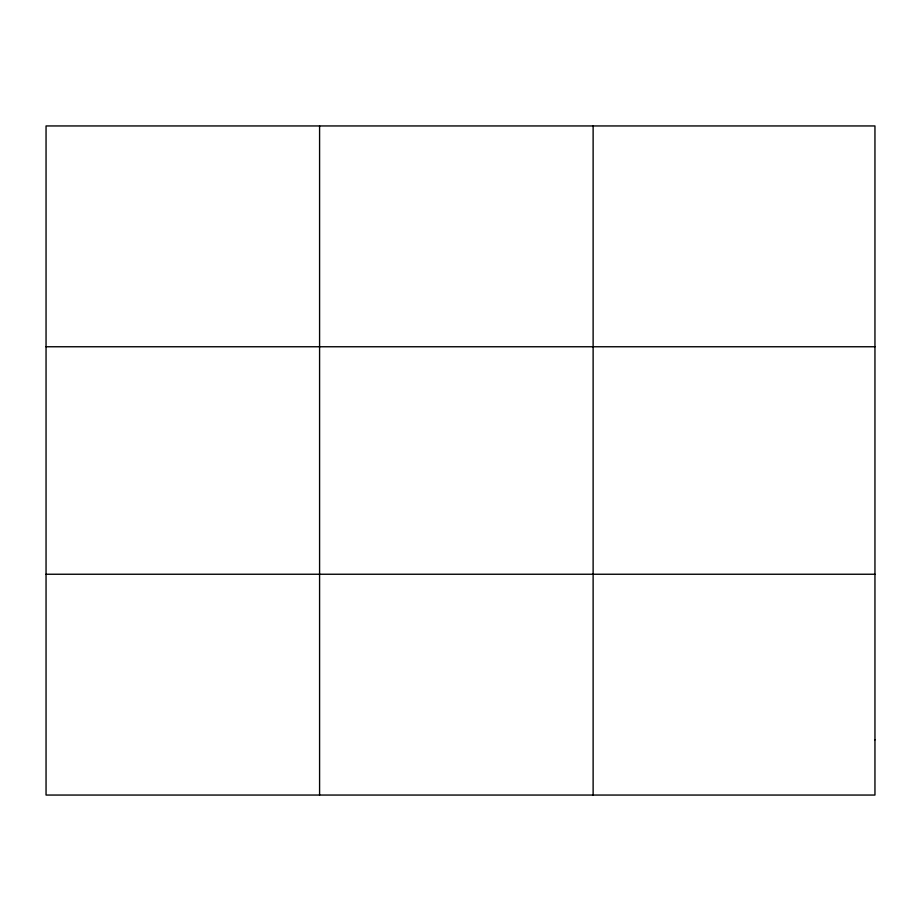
<?xml version="1.0" encoding="UTF-8"?>
<svg xmlns="http://www.w3.org/2000/svg" width="921" height="921" viewBox="0 0 921 921"><rect width="100%" height="100%" fill="white"/><g stroke="black" fill="none" stroke-linecap="round" stroke-linejoin="round"><path stroke-width="1.38" d="M46.05 346.757L874.95 346.757M46.05 574.244L874.95 574.244M593.124 125.947L593.124 795.053M319.587 125.947L319.587 795.053M874.95 739.851L874.95 795.053L46.05 795.053L46.05 125.947L874.95 125.947L874.95 739.851"/></g></svg>
